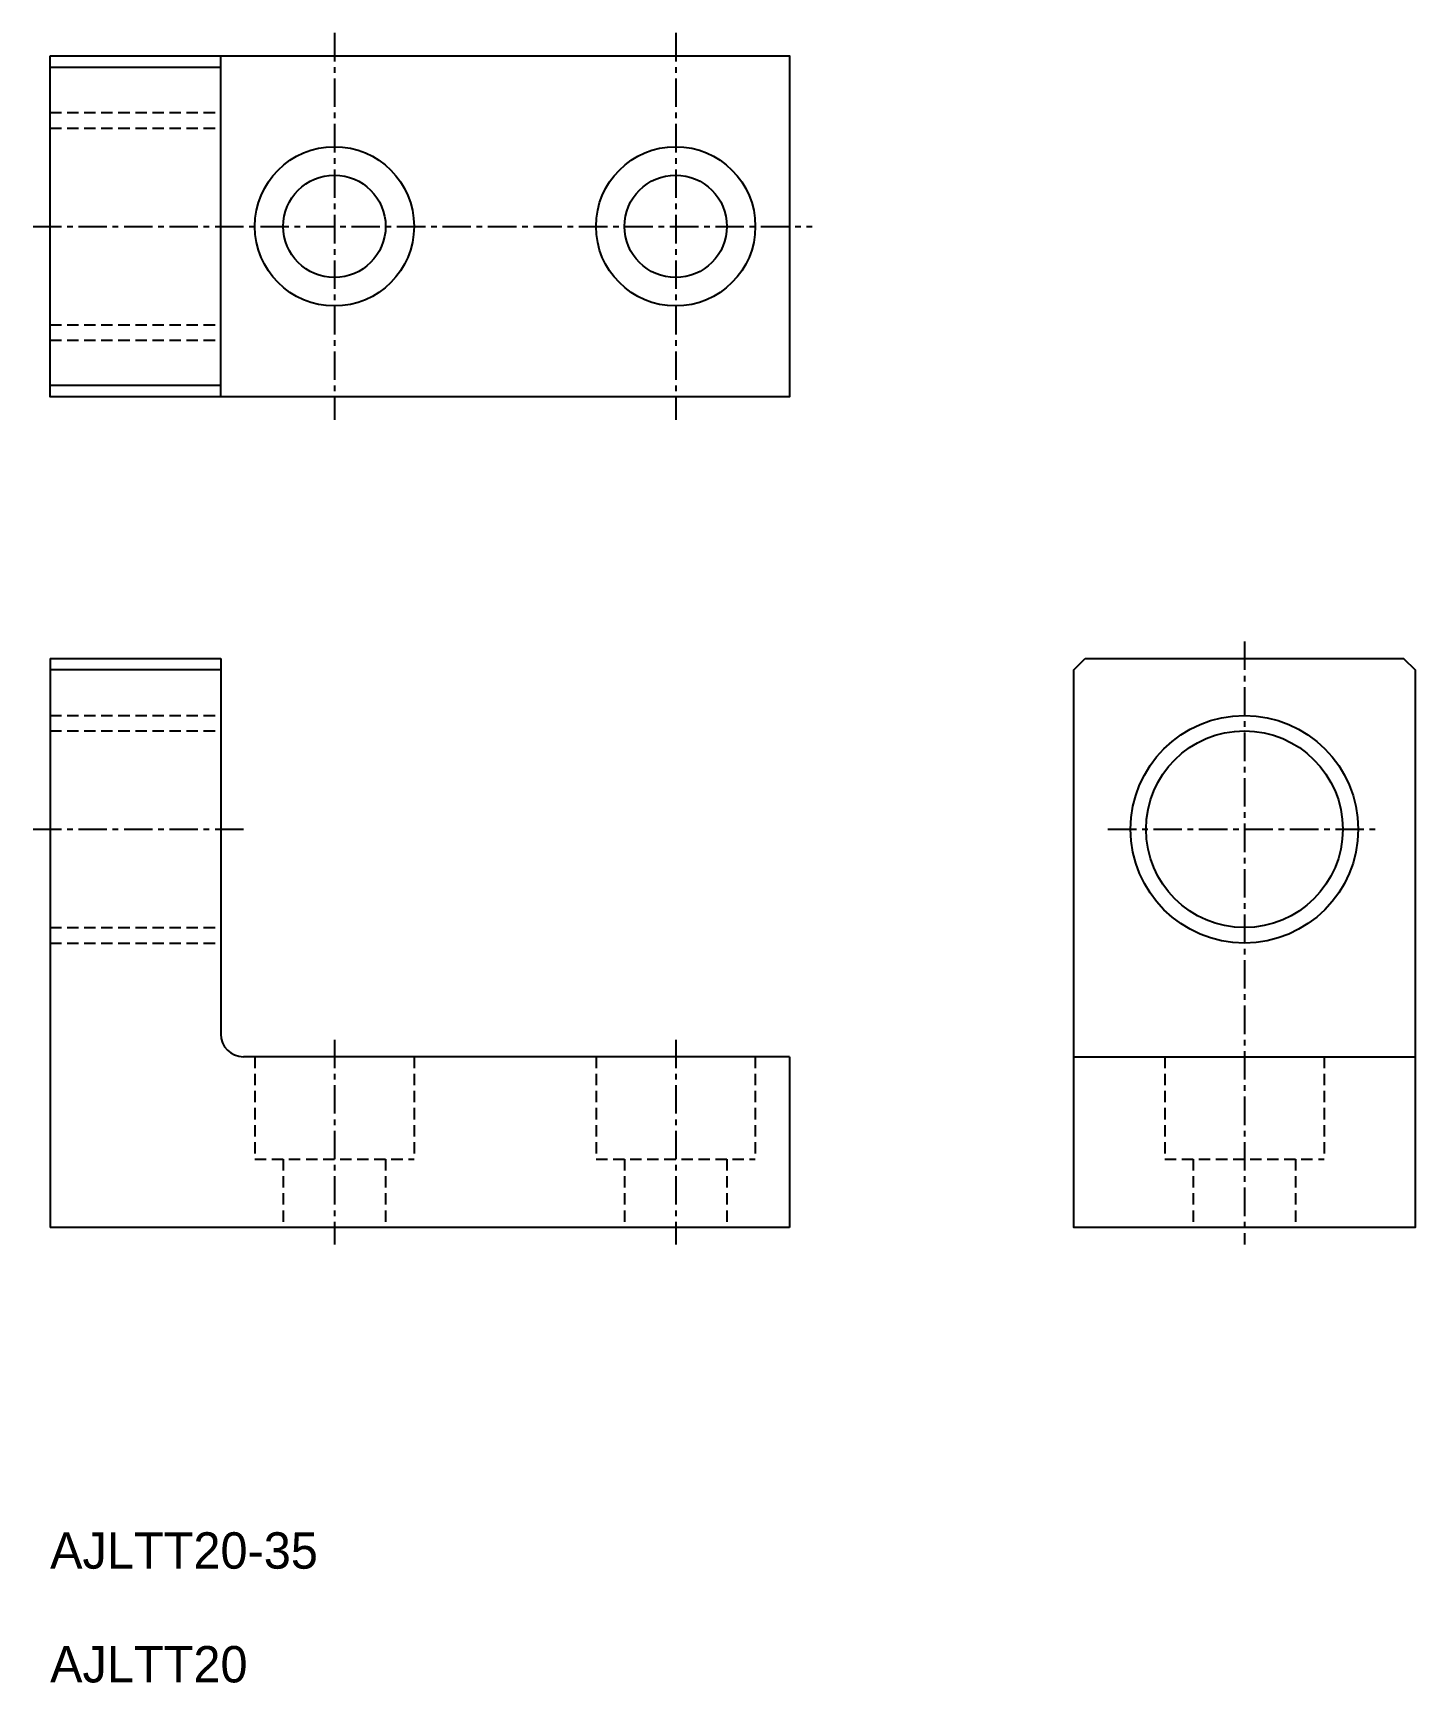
# Model space of a CAD drawing. Extents: x -489 to -368, y -1062 to -917.
import ezdxf

# ---------------------------------------------------------------- set-up
doc = ezdxf.new("R2010")
doc.units = 0
doc.header["$LTSCALE"] = 2
doc.linetypes.add('CENTER', pattern=[2, 1.25, -0.25, 0.25, -0.25])
doc.linetypes.add('DASHED', pattern=[0.75, 0.5, -0.25])
doc.layers.get('0').update_dxf_attribs({"linetype": 'CONTINUOUS'})
doc.layers.add('CENTER', color=1, linetype='CENTER')

msp = doc.modelspace()

# ---------------------------------------------------------------- linework, layer by layer
at = {"color": 7, "linetype": 'CONTINUOUS'}
for p, q in [((-472.51, -949.36), (-472.51, -919.36)), ((-487.51, -920.36), (-472.51, -920.36)), ((-472.51, -948.36), (-487.51, -948.36)), ((-487.51, -972.36), (-487.51, -1022.36)), ((-487.51, -972.36), (-472.51, -972.36)), ((-472.51, -972.36), (-472.51, -1005.36)), ((-472.51, -973.36), (-487.51, -973.36)), ((-422.51, -1007.36), (-470.51, -1007.36)), ((-422.51, -1007.36), (-422.51, -1022.36)), ((-397.51, -1007.36), (-367.51, -1007.36)), ((-422.51, -1022.36), (-487.51, -1022.36))]:
    msp.add_line(p, q, dxfattribs=at)
at = {"color": 3, "linetype": 'DASHED'}
for p, q in [((-487.51, -924.36), (-472.51, -924.36)), ((-487.51, -925.72), (-472.51, -925.72)), ((-487.51, -943.01), (-472.51, -943.01)), ((-487.51, -944.36), (-472.51, -944.36)), ((-487.51, -977.36), (-472.51, -977.36)), ((-487.51, -978.72), (-472.51, -978.72)), ((-487.51, -996.01), (-472.51, -996.01)), ((-487.51, -997.36), (-472.51, -997.36)), ((-469.51, -1007.36), (-469.51, -1016.36)), ((-455.51, -1007.36), (-455.51, -1016.36)), ((-439.51, -1007.36), (-439.51, -1016.36)), ((-425.51, -1007.36), (-425.51, -1016.36)), ((-389.51, -1007.36), (-389.51, -1016.36)), ((-375.51, -1007.36), (-375.51, -1016.36)), ((-469.51, -1016.36), (-455.51, -1016.36)), ((-467.01, -1016.36), (-467.01, -1022.36)), ((-458.01, -1016.36), (-458.01, -1022.36)), ((-439.51, -1016.36), (-425.51, -1016.36)), ((-437.01, -1016.36), (-437.01, -1022.36)), ((-428.01, -1016.36), (-428.01, -1022.36)), ((-389.51, -1016.36), (-375.51, -1016.36)), ((-387.01, -1016.36), (-387.01, -1022.36)), ((-378.01, -1016.36), (-378.01, -1022.36))]:
    msp.add_line(p, q, dxfattribs=at)
at = {"color": 7, "linetype": 'CONTINUOUS'}
for points in [[(-487.51, -919.36), (-422.51, -919.36), (-422.51, -949.36), (-487.51, -949.36)], [(-396.51, -972.36), (-368.51, -972.36), (-367.51, -973.36), (-367.51, -1022.36), (-397.51, -1022.36), (-397.51, -973.36)]]:
    msp.add_lwpolyline(points, close=True, dxfattribs=at)
for centre, radius in [((-462.51, -934.36), 7), ((-432.51, -934.36), 7), ((-462.51, -934.36), 4.5), ((-432.51, -934.36), 4.5), ((-382.51, -987.36), 8.65)]:
    msp.add_circle(centre, radius, dxfattribs=at)
at = {"color": 3, "linetype": 'CONTINUOUS'}
msp.add_circle((-382.51, -987.36), 10, dxfattribs=at)
at = {"color": 7, "linetype": 'CONTINUOUS'}
msp.add_arc((-470.51, -1005.36), 2, 180, 270, dxfattribs=at)
at = {"layer": 'CENTER', "color": 1, "linetype": 'CENTER'}
for p, q in [((-462.51, -917.36), (-462.51, -951.36)), ((-432.51, -917.36), (-432.51, -951.36)), ((-489.01, -934.36), (-420.51, -934.36)), ((-489.01, -934.36), (-470.51, -934.36)), ((-382.51, -970.86), (-382.51, -1023.86)), ((-489.01, -987.36), (-470.51, -987.36)), ((-394.51, -987.36), (-370.51, -987.36)), ((-462.51, -1005.86), (-462.51, -1023.86)), ((-432.51, -1005.86), (-432.51, -1023.86))]:
    msp.add_line(p, q, dxfattribs=at)

# ---------------------------------------------------------------- texts
at = {"color": 7, "linetype": 'CONTINUOUS'}
for s, p in [('AJLTT20-35', (-487.51, -1052.36)), ('AJLTT20', (-487.51, -1062.36))]:
    msp.add_text(s, height=3.2, dxfattribs=at).set_placement(p)

doc.saveas('drawing.dxf')
